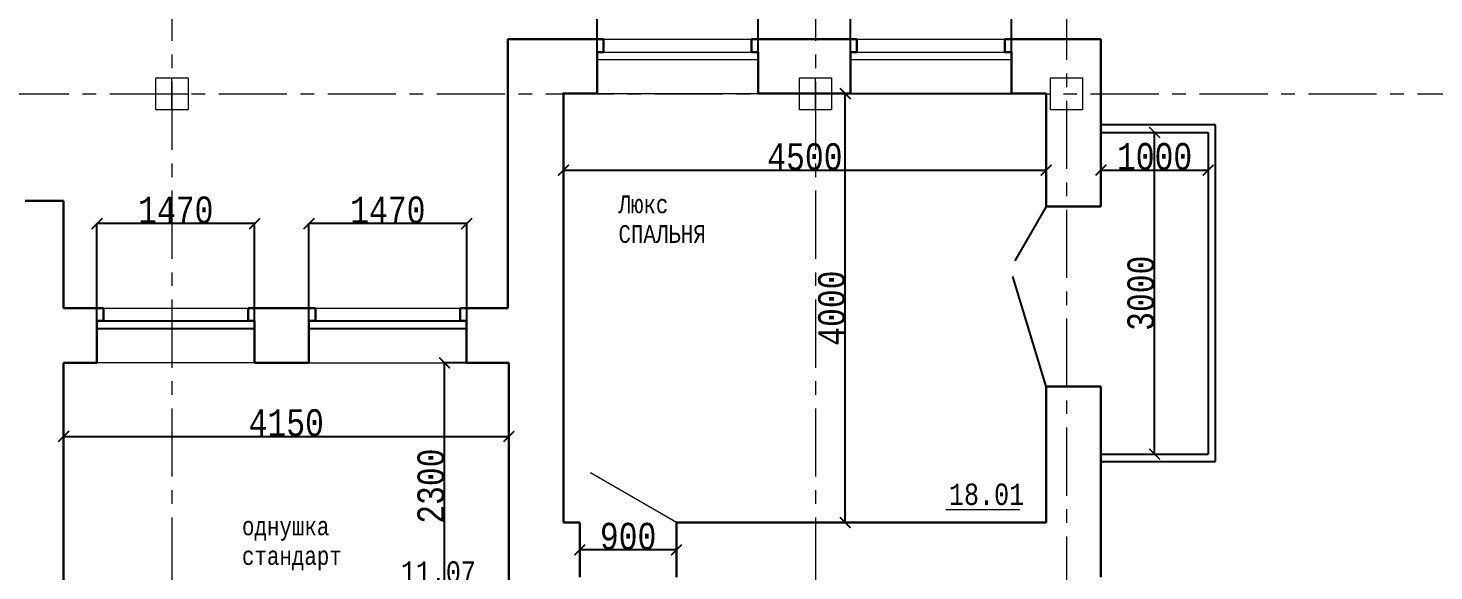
# Model space of a CAD drawing. Header units: millimetres. Extents: x -689206 to 4969298, y -1019800 to 703299.
# Drawn here: x 437186 to 450292, y 576580 to 581643 of the extents above; entities that cross this region are included whole.
import ezdxf

# ---------------------------------------------------------------- set-up
doc = ezdxf.new("R2010")
doc.units = ezdxf.units.MM
doc.linetypes.add('осеваяX2', pattern=[101.6, 63.5, -12.7, 12.7, -12.7])
for name, color, linetype, lineweight in [('б', 231, 'Continuous', 30), ('ОКНА', 250, 'Continuous', 20), ('ПЕРЕГОРОДКИ', 252, 'Continuous', 9), ('РАЗМЕРЫ', 7, 'Continuous', 9), ('стены', 7, 'Continuous', 20)]:
    doc.layers.add(name, color=color, linetype=linetype, lineweight=lineweight)
doc.styles.add('Аннотативный', font='isocteur.ttf', dxfattribs={"width": 0.7, "height": 250})
doc.dimstyles.new('Аннотативный', dxfattribs={"dimscale": 0, "dimtxt": 250, "dimasz": 100, "dimexe": 1.25, "dimexo": 0.625, "dimtad": 1, "dimdec": 0, "dimtxsty": 'Аннотативный', "dimblk": 'ARCHTICK', "dimcen": 2.5, "dimadec": 0, "dimazin": 0, "dimtfac": 1, "dimtdec": 0, "dimtmove": 0, "dimatfit": 3, "dimfxl": 1, "dimarcsym": 0})

# ---------------------------------------------------------------- blocks, each defined once
blk = doc.blocks.new('_ArchTick')
at = {"color": 0, "linetype": 'ByBlock', "const_width": 0.15}
blk.add_lwpolyline([(-0.5, -0.5), (0.5, 0.5)], dxfattribs=at)
blk = doc.blocks.new('*D728')
at = {"layer": 'Defpoints', "color": 0, "lineweight": 20, "transparency": 16777216}
for p in [(441069, 578521), (441668, 578521), (441668, 576221)]:
    blk.add_point(p, dxfattribs=at)
at = {"layer": 'стены', "color": 0, "lineweight": -2, "transparency": 16777216}
for p, q in [((441667, 578521), (441068, 578521)), ((441069, 576221), (441069, 578521)), ((441667, 576221), (441068, 576221))]:
    blk.add_line(p, q, dxfattribs=at)
at = {"layer": 'стены', "color": 0, "lineweight": -2, "transparency": 16777216, "xscale": 100, "yscale": 100, "zscale": 100}
for p, rotation in [((441069, 578521), 90), ((441069, 576221), 270)]:
    blk.add_blockref('_ArchTick', p, dxfattribs=dict(at, rotation=rotation))
at = {"layer": 'стены', "color": 0, "transparency": 16777216, "insert": (440943, 577371), "char_height": 250, "attachment_point": 5, "rotation": 90, "style": 'Аннотативный'}
blk.add_mtext('2300', dxfattribs=at)
blk = doc.blocks.new('*D729')
at = {"layer": 'Defpoints', "color": 0, "lineweight": 20, "transparency": 16777216}
for p in [(441668, 577835), (437518, 577821), (441668, 577821)]:
    blk.add_point(p, dxfattribs=at)
at = {"layer": 'стены', "color": 0, "lineweight": -2, "transparency": 16777216}
for p, q in [((437518, 577821), (437518, 577837)), ((437518, 577835), (441668, 577835)), ((441668, 577821), (441668, 577837))]:
    blk.add_line(p, q, dxfattribs=at)
at = {"layer": 'стены', "color": 0, "lineweight": -2, "transparency": 16777216, "xscale": 100, "yscale": 100, "zscale": 100, "rotation": 180}
blk.add_blockref('_ArchTick', (437518, 577835), dxfattribs=at)
at = {"layer": 'стены', "color": 0, "lineweight": -2, "transparency": 16777216, "xscale": 100, "yscale": 100, "zscale": 100}
blk.add_blockref('_ArchTick', (441668, 577835), dxfattribs=at)
at = {"layer": 'стены', "color": 0, "transparency": 16777216, "insert": (439593, 577961), "char_height": 250, "attachment_point": 5, "style": 'Аннотативный'}
blk.add_mtext('4150', dxfattribs=at)
blk = doc.blocks.new('*D733')
at = {"layer": 'Defpoints', "color": 0, "lineweight": 20, "transparency": 16777216}
for p in [(442178, 580317), (446678, 580317), (446678, 580317)]:
    blk.add_point(p, dxfattribs=at)
at = {"layer": 'стены', "color": 0, "lineweight": -2, "transparency": 16777216}
for p, q in [((442178, 580317), (442178, 580318)), ((442178, 580317), (446678, 580317)), ((446678, 580317), (446678, 580318))]:
    blk.add_line(p, q, dxfattribs=at)
at = {"layer": 'стены', "color": 0, "lineweight": -2, "transparency": 16777216, "xscale": 100, "yscale": 100, "zscale": 100, "rotation": 180}
blk.add_blockref('_ArchTick', (442178, 580317), dxfattribs=at)
at = {"layer": 'стены', "color": 0, "lineweight": -2, "transparency": 16777216, "xscale": 100, "yscale": 100, "zscale": 100}
blk.add_blockref('_ArchTick', (446678, 580317), dxfattribs=at)
at = {"layer": 'стены', "color": 0, "transparency": 16777216, "insert": (444428, 580442), "char_height": 250, "attachment_point": 5, "style": 'Аннотативный'}
blk.add_mtext('4500', dxfattribs=at)
blk = doc.blocks.new('*D734')
at = {"layer": 'Defpoints', "color": 0, "lineweight": 20, "transparency": 16777216}
for p in [(444805, 581031), (446678, 581031), (446678, 577031)]:
    blk.add_point(p, dxfattribs=at)
at = {"layer": 'стены', "color": 0, "lineweight": -2, "transparency": 16777216}
for p, q in [((446677, 581031), (444803, 581031)), ((444805, 577031), (444805, 581031)), ((446677, 577031), (444803, 577031))]:
    blk.add_line(p, q, dxfattribs=at)
at = {"layer": 'стены', "color": 0, "lineweight": -2, "transparency": 16777216, "xscale": 100, "yscale": 100, "zscale": 100}
for p, rotation in [((444805, 581031), 90), ((444805, 577031), 270)]:
    blk.add_blockref('_ArchTick', p, dxfattribs=dict(at, rotation=rotation))
at = {"layer": 'стены', "color": 0, "transparency": 16777216, "insert": (444679, 579031), "char_height": 250, "attachment_point": 5, "rotation": 90, "style": 'Аннотативный'}
blk.add_mtext('4000', dxfattribs=at)
blk = doc.blocks.new('*D774')
at = {"layer": 'Defpoints', "color": 0, "lineweight": 20, "transparency": 16777216}
for p in [(442330, 576776), (442330, 576776), (443230, 576776)]:
    blk.add_point(p, dxfattribs=at)
at = {"layer": 'стены', "color": 0, "lineweight": -2, "transparency": 16777216}
for p, q in [((442330, 576777), (442330, 576778)), ((443230, 576776), (442330, 576776)), ((443230, 576777), (443230, 576778))]:
    blk.add_line(p, q, dxfattribs=at)
at = {"layer": 'стены', "color": 0, "lineweight": -2, "transparency": 16777216, "xscale": 100, "yscale": 100, "zscale": 100, "rotation": 180}
blk.add_blockref('_ArchTick', (442330, 576776), dxfattribs=at)
at = {"layer": 'стены', "color": 0, "lineweight": -2, "transparency": 16777216, "xscale": 100, "yscale": 100, "zscale": 100}
blk.add_blockref('_ArchTick', (443230, 576776), dxfattribs=at)
at = {"layer": 'стены', "color": 0, "transparency": 16777216, "insert": (442780, 576902), "char_height": 250, "attachment_point": 5, "style": 'Аннотативный'}
blk.add_mtext('900', dxfattribs=at)
blk = doc.blocks.new('*D789')
at = {"layer": 'Defpoints', "color": 0, "linetype": 'ByBlock', "lineweight": 20, "transparency": 16777216}
for p in [(447188, 580670), (448188, 580670), (448188, 580318)]:
    blk.add_point(p, dxfattribs=at)
at = {"layer": 'б', "color": 0, "linetype": 'ByBlock', "lineweight": -2, "transparency": 16777216}
for p, q in [((447188, 580670), (447188, 580317)), ((448188, 580670), (448188, 580317)), ((447188, 580318), (448188, 580318))]:
    blk.add_line(p, q, dxfattribs=at)
at = {"layer": 'б', "color": 0, "linetype": 'ByBlock', "lineweight": -2, "transparency": 16777216, "xscale": 100, "yscale": 100, "zscale": 100, "rotation": 180}
blk.add_blockref('_ArchTick', (447188, 580318), dxfattribs=at)
at = {"layer": 'б', "color": 0, "linetype": 'ByBlock', "lineweight": -2, "transparency": 16777216, "xscale": 100, "yscale": 100, "zscale": 100}
blk.add_blockref('_ArchTick', (448188, 580318), dxfattribs=at)
at = {"layer": 'б', "color": 0, "linetype": 'ByBlock', "lineweight": 25, "transparency": 16777216, "insert": (447688, 580444), "char_height": 250, "attachment_point": 5, "style": 'Аннотативный'}
blk.add_mtext('1000', dxfattribs=at)
blk = doc.blocks.new('*D790')
at = {"layer": 'Defpoints', "color": 0, "linetype": 'ByBlock', "lineweight": 20, "transparency": 16777216}
for p in [(447188, 580670), (447688, 580670), (447188, 577670)]:
    blk.add_point(p, dxfattribs=at)
at = {"layer": 'б', "color": 0, "linetype": 'ByBlock', "lineweight": -2, "transparency": 16777216}
for p, q in [((447188, 580670), (447689, 580670)), ((447688, 577670), (447688, 580670)), ((447188, 577670), (447689, 577670))]:
    blk.add_line(p, q, dxfattribs=at)
at = {"layer": 'б', "color": 0, "linetype": 'ByBlock', "lineweight": -2, "transparency": 16777216, "xscale": 100, "yscale": 100, "zscale": 100}
for p, rotation in [((447688, 580670), 90), ((447688, 577670), 270)]:
    blk.add_blockref('_ArchTick', p, dxfattribs=dict(at, rotation=rotation))
at = {"layer": 'б', "color": 0, "linetype": 'ByBlock', "lineweight": 25, "transparency": 16777216, "insert": (447562, 579170), "char_height": 250, "attachment_point": 5, "rotation": 90, "style": 'Аннотативный'}
blk.add_mtext('3000', dxfattribs=at)
blk = doc.blocks.new('*D806')
at = {"layer": 'Defpoints', "color": 0, "linetype": 'ByBlock', "lineweight": 20, "transparency": 16777216}
for p in [(437828, 579819), (437828, 578521), (439298, 578521)]:
    blk.add_point(p, dxfattribs=at)
at = {"layer": 'ПЕРЕГОРОДКИ', "color": 0, "linetype": 'ByBlock', "lineweight": -2, "transparency": 16777216}
for p, q in [((437828, 578522), (437828, 579820)), ((439298, 579819), (437828, 579819)), ((439298, 578522), (439298, 579820))]:
    blk.add_line(p, q, dxfattribs=at)
at = {"layer": 'ПЕРЕГОРОДКИ', "color": 0, "linetype": 'ByBlock', "lineweight": -2, "transparency": 16777216, "xscale": 100, "yscale": 100, "zscale": 100, "rotation": 180}
blk.add_blockref('_ArchTick', (437828, 579819), dxfattribs=at)
at = {"layer": 'ПЕРЕГОРОДКИ', "color": 0, "linetype": 'ByBlock', "lineweight": -2, "transparency": 16777216, "xscale": 100, "yscale": 100, "zscale": 100}
blk.add_blockref('_ArchTick', (439298, 579819), dxfattribs=at)
at = {"layer": 'ПЕРЕГОРОДКИ', "color": 0, "linetype": 'ByBlock', "lineweight": 13, "transparency": 16777216, "insert": (438563, 579945), "char_height": 250, "attachment_point": 5, "style": 'Аннотативный'}
blk.add_mtext('1470', dxfattribs=at)
blk = doc.blocks.new('*D831')
at = {"layer": 'Defpoints', "color": 0, "linetype": 'ByBlock', "lineweight": 20, "transparency": 16777216}
for p in [(439805, 579819), (439805, 578521), (441275, 578521)]:
    blk.add_point(p, dxfattribs=at)
at = {"layer": 'ПЕРЕГОРОДКИ', "color": 0, "linetype": 'ByBlock', "lineweight": -2, "transparency": 16777216}
for p, q in [((439805, 578522), (439805, 579820)), ((441275, 579819), (439805, 579819)), ((441275, 578522), (441275, 579820))]:
    blk.add_line(p, q, dxfattribs=at)
at = {"layer": 'ПЕРЕГОРОДКИ', "color": 0, "linetype": 'ByBlock', "lineweight": -2, "transparency": 16777216, "xscale": 100, "yscale": 100, "zscale": 100, "rotation": 180}
blk.add_blockref('_ArchTick', (439805, 579819), dxfattribs=at)
at = {"layer": 'ПЕРЕГОРОДКИ', "color": 0, "linetype": 'ByBlock', "lineweight": -2, "transparency": 16777216, "xscale": 100, "yscale": 100, "zscale": 100}
blk.add_blockref('_ArchTick', (441275, 579819), dxfattribs=at)
at = {"layer": 'ПЕРЕГОРОДКИ', "color": 0, "linetype": 'ByBlock', "lineweight": 13, "transparency": 16777216, "insert": (440540, 579945), "char_height": 250, "attachment_point": 5, "style": 'Аннотативный'}
blk.add_mtext('1470', dxfattribs=at)
blk = doc.blocks.new('*D832')
at = {"layer": 'Defpoints', "color": 0, "linetype": 'ByBlock', "lineweight": 20, "transparency": 16777216}
for p in [(442492, 582324), (442492, 581031), (443992, 581031)]:
    blk.add_point(p, dxfattribs=at)
at = {"layer": 'ПЕРЕГОРОДКИ', "color": 0, "linetype": 'ByBlock', "lineweight": -2, "transparency": 16777216}
for p, q in [((442492, 581032), (442492, 582325)), ((443992, 582324), (442492, 582324)), ((443992, 581032), (443992, 582325))]:
    blk.add_line(p, q, dxfattribs=at)
at = {"layer": 'ПЕРЕГОРОДКИ', "color": 0, "linetype": 'ByBlock', "lineweight": -2, "transparency": 16777216, "xscale": 100, "yscale": 100, "zscale": 100, "rotation": 180}
blk.add_blockref('_ArchTick', (442492, 582324), dxfattribs=at)
at = {"layer": 'ПЕРЕГОРОДКИ', "color": 0, "linetype": 'ByBlock', "lineweight": -2, "transparency": 16777216, "xscale": 100, "yscale": 100, "zscale": 100}
blk.add_blockref('_ArchTick', (443992, 582324), dxfattribs=at)
at = {"layer": 'ПЕРЕГОРОДКИ', "color": 0, "linetype": 'ByBlock', "lineweight": 13, "transparency": 16777216, "insert": (443242, 582449), "char_height": 250, "attachment_point": 5, "style": 'Аннотативный'}
blk.add_mtext('1500', dxfattribs=at)
blk = doc.blocks.new('*D833')
at = {"layer": 'Defpoints', "color": 0, "linetype": 'ByBlock', "lineweight": 20, "transparency": 16777216}
for p in [(446354, 582324), (444854, 581031), (446354, 581029)]:
    blk.add_point(p, dxfattribs=at)
at = {"layer": 'ПЕРЕГОРОДКИ', "color": 0, "linetype": 'ByBlock', "lineweight": -2, "transparency": 16777216}
for p, q in [((444854, 581032), (444854, 582325)), ((444854, 582324), (446354, 582324)), ((446354, 581030), (446354, 582325))]:
    blk.add_line(p, q, dxfattribs=at)
at = {"layer": 'ПЕРЕГОРОДКИ', "color": 0, "linetype": 'ByBlock', "lineweight": -2, "transparency": 16777216, "xscale": 100, "yscale": 100, "zscale": 100, "rotation": 180}
blk.add_blockref('_ArchTick', (444854, 582324), dxfattribs=at)
at = {"layer": 'ПЕРЕГОРОДКИ', "color": 0, "linetype": 'ByBlock', "lineweight": -2, "transparency": 16777216, "xscale": 100, "yscale": 100, "zscale": 100}
blk.add_blockref('_ArchTick', (446354, 582324), dxfattribs=at)
at = {"layer": 'ПЕРЕГОРОДКИ', "color": 0, "linetype": 'ByBlock', "lineweight": 13, "transparency": 16777216, "insert": (445604, 582449), "char_height": 250, "attachment_point": 5, "style": 'Аннотативный'}
blk.add_mtext('1500', dxfattribs=at)

msp = doc.modelspace()

# ---------------------------------------------------------------- linework, layer by layer
at = {"layer": 'б', "color": 18, "linetype": 'ByBlock', "lineweight": 25, "true_color": 0x000000}
for p, q in [((448257.7, 580740.4), (447187.7, 580740.4)), ((448257.7, 580670.4), (448257.7, 580740.4)), ((447187.7, 580670.4), (448187.7, 580670.4)), ((448187.7, 580670.4), (448187.7, 577670.4)), ((448257.7, 577600.4), (448257.7, 580670.4)), ((446677.7, 579980.2), (446384.9, 579473.1)), ((446677.7, 578300.2), (446368.1, 579326.6)), ((447187.7, 577670.4), (448187.7, 577670.4)), ((447187.7, 577600.4), (448187.7, 577600.4)), ((448187.7, 577600.4), (448257.7, 577600.4))]:
    msp.add_line(p, q, dxfattribs=at)
at = {"layer": 'б', "color": 18, "linetype": 'ByBlock', "lineweight": 30, "true_color": 0x000000}
for p, q in [((446677.7, 579980.2), (447187.7, 579980.2)), ((446677.7, 578300.2), (447187.7, 578300.2))]:
    msp.add_line(p, q, dxfattribs=at)
at = {"layer": 'ОКНА'}
for p, q in [((442551.6, 581419.3), (443931.6, 581419.3)), ((444913.7, 581419.3), (446293.7, 581419.3)), ((442491.6, 581349.3), (443991.6, 581349.3)), ((444853.7, 581349.3), (446353.7, 581349.3))]:
    msp.add_line(p, q, dxfattribs=at)
at = {"layer": 'РАЗМЕРЫ', "lineweight": 30}
for p, q in [((442551.6, 581419.3), (442551.6, 581539.3)), ((442551.6, 581539.3), (442551.6, 581419.3)), ((443931.6, 581419.3), (443931.6, 581539.3)), ((444913.7, 581419.3), (444913.7, 581539.3)), ((444913.7, 581539.3), (444913.7, 581419.3)), ((446293.7, 581419.3), (446293.7, 581539.3)), ((442491.6, 581419.3), (442551.6, 581419.3)), ((443991.6, 581419.3), (443931.6, 581419.3)), ((444853.7, 581419.3), (444913.7, 581419.3)), ((446353.7, 581419.3), (446293.7, 581419.3))]:
    msp.add_line(p, q, dxfattribs=at)
at = {"layer": 'РАЗМЕРЫ'}
for p, q in [((442551.6, 581539.3), (443931.6, 581539.3)), ((444913.7, 581539.3), (446293.7, 581539.3)), ((442491.6, 581031.4), (443991.6, 581031.4)), ((444853.7, 581031.4), (446353.7, 581031.4)), ((437887.9, 579031.3), (439237.9, 579031.3)), ((439864.6, 579031.3), (441214.6, 579031.3)), ((439297.9, 578521.4), (437827.9, 578521.4)), ((439804.6, 578521.4), (441274.6, 578521.4))]:
    msp.add_line(p, q, dxfattribs=at)
at = {"layer": 'РАЗМЕРЫ', "color": 114, "true_color": 0x139b48}
msp.add_line((445741.7, 577152.2), (446431, 577152.2), dxfattribs=at)
at = {"layer": 'стены', "color": 1, "linetype": 'осеваяX2', "lineweight": 15, "ltscale": 10}
for p, q in [((438527.6, 583174.8), (438527.6, 539027.3)), ((444527.6, 583174.8), (444527.6, 538879.3)), ((446867.7, 582996.8), (446867.7, 538701.3)), ((425755.6, 581029.3), (474677.6, 581029.3)), ((444377.6, 581029.3), (444677.6, 581029.3))]:
    msp.add_line(p, q, dxfattribs=at)
at = {"layer": 'стены', "lineweight": 30}
for p, q in [((442551.6, 581539.3), (441659.6, 581539.3)), ((441659.6, 581539.3), (441659.6, 579031.3)), ((444913.7, 581539.3), (443931.6, 581539.3)), ((447187.7, 581539.3), (446293.7, 581539.3)), ((447187.7, 579980.2), (447187.7, 581539.3)), ((442491.6, 581031.4), (442491.6, 581419.3)), ((443991.6, 581031.4), (443991.6, 581419.3)), ((444853.7, 581031.4), (444853.7, 581419.3)), ((446353.7, 581031.4), (446353.7, 581419.3)), ((442169.6, 581031.4), (442491.6, 581031.4)), ((442177.6, 581031.4), (442177.6, 577031.4)), ((443991.6, 581031.4), (444853.7, 581031.4)), ((446353.7, 581031.4), (446677.7, 581031.4)), ((446677.7, 581031.4), (446677.7, 579980.2)), ((437157.6, 580031.4), (437517.6, 580031.4)), ((437517.6, 579031.3), (437517.6, 580031.4)), ((437887.9, 579031.3), (437517.6, 579031.3)), ((437887.9, 578911.3), (437887.9, 579031.3)), ((439864.6, 579031.3), (439237.9, 579031.3)), ((439237.9, 578911.3), (439237.9, 579031.3)), ((439864.6, 578911.3), (439864.6, 579031.3)), ((441659.6, 579031.3), (441214.6, 579031.3)), ((441214.6, 578911.3), (441214.6, 579031.3)), ((437827.9, 578911.3), (437887.9, 578911.3)), ((437827.9, 578911.3), (437827.9, 578521.4)), ((439237.9, 578911.3), (439297.9, 578911.3)), ((439804.6, 578911.3), (439864.6, 578911.3)), ((441214.6, 578911.3), (441274.6, 578911.3)), ((441274.6, 578911.3), (441274.6, 578521.4)), ((437827.9, 578521.4), (437517.6, 578521.4)), ((437517.6, 575221.4), (437517.6, 578521.4)), ((439804.6, 578521.4), (439297.9, 578521.4)), ((441667.6, 578521.4), (441274.6, 578521.4)), ((441667.6, 576221.4), (441667.6, 578521.4)), ((446677.7, 578300.2), (446677.7, 577031.4)), ((447187.7, 576521.4), (447187.7, 578300.2)), ((442177.6, 577031.4), (442329.6, 577031.4)), ((442329.6, 577031.4), (442329.6, 576521.4)), ((443229.7, 577031.4), (446677.7, 577031.4)), ((446677.7, 577031.4), (443229.7, 577031.4)), ((443229.7, 577031.4), (443229.7, 576521.4))]:
    msp.add_line(p, q, dxfattribs=at)
at = {"layer": 'стены'}
for p, q in [((438527.6, 580879.3), (438527.6, 581179.3)), ((444527.6, 580879.3), (444527.6, 581179.3)), ((438377.6, 581029.3), (438677.6, 581029.3)), ((444377.6, 581029.3), (444677.6, 581029.3)), ((446677.7, 581029.3), (446353.7, 581029.3)), ((437667.6, 579031.3), (437887.9, 579031.3)), ((443229.7, 577031.4), (442429, 577493.6)), ((442177.6, 577031.4), (442329.6, 577031.4))]:
    msp.add_line(p, q, dxfattribs=at)
at = {"layer": 'стены', "lineweight": 25}
for p, q in [((437887.9, 578911.3), (439237.9, 578911.3)), ((439864.6, 578911.3), (441214.6, 578911.3)), ((437827.9, 578841.3), (439297.9, 578841.3)), ((439804.6, 578841.3), (441274.6, 578841.3))]:
    msp.add_line(p, q, dxfattribs=at)
at = {"layer": 'стены', "color": 4, "lineweight": 25}
for p, q in [((439297.9, 578911.3), (439297.9, 578521.4)), ((441274.6, 578911.3), (441274.6, 578521.4))]:
    msp.add_line(p, q, dxfattribs=at)
at = {"layer": 'стены', "color": 18, "lineweight": 30, "true_color": 0x000000}
for p, q in [((439297.9, 578911.3), (439297.9, 578521.4)), ((439804.6, 578911.3), (439804.6, 578521.4))]:
    msp.add_line(p, q, dxfattribs=at)
at = {"layer": 'стены', "color": 240, "true_color": 0xed1f24}
for points in [[(438377.6, 581179.3), (438677.6, 581179.3), (438677.6, 580879.3), (438377.6, 580879.3)], [(444377.6, 581179.3), (444677.6, 581179.3), (444677.6, 580879.3), (444377.6, 580879.3)], [(446717.7, 581179.3), (447017.7, 581179.3), (447017.7, 580879.3), (446717.7, 580879.3)]]:
    msp.add_lwpolyline(points, close=True, dxfattribs=at)

# ---------------------------------------------------------------- texts
at = {"char_height": 165.8, "width": 766.271, "attachment_point": 1, "style": 'Аннотативный'}
for s, insert in [('Люкс\\PСПАЛЬНЯ', (442690, 580082)), ('однушка \\Pстандарт', (439180.3, 577078.7))]:
    msp.add_mtext(s, dxfattribs=dict(at, insert=insert))
at = {"layer": 'РАЗМЕРЫ', "color": 114, "true_color": 0x139b48, "char_height": 200, "width": 656.117, "attachment_point": 1, "style": 'Аннотативный'}
for s, insert in [('18.01', (445771, 577395)), ('11.07', (440659.9, 576669.7))]:
    msp.add_mtext(s, dxfattribs=dict(at, insert=insert))

# ---------------------------------------------------------------- dimensions: what is measured, and where the dimension line sits
at = {"layer": 'б', "color": 18, "linetype": 'ByBlock', "lineweight": 25, "true_color": 0x000000}
for p1, p2, distance, picture, middle in [((447187.7, 577670.4), (447187.7, 580670.4), -500, '*D790', (447562.1, 579170.4)), ((447187.7, 580670.4), (448187.7, 580670.4), -352.3, '*D789', (447687.7, 580443.7))]:
    dim = msp.add_aligned_dim(p1=p1, p2=p2, distance=distance, dimstyle='Аннотативный', dxfattribs=at)
    dim.commit()
    dim.dimension.update_dxf_attribs({"geometry": picture, "text_midpoint": middle})
at = {"layer": 'ПЕРЕГОРОДКИ', "color": 18, "linetype": 'ByBlock', "lineweight": 13, "true_color": 0x000000}
for base, p1, p2, picture, middle in [((442491.6, 582323.5), (443991.6, 581031.4), (442491.6, 581031.4), '*D832', (443241.6, 582449.2)), ((446353.7, 582323.5), (444853.7, 581031.4), (446353.7, 581029.3), '*D833', (445603.7, 582449.2)), ((437827.9, 579818.9), (439297.9, 578521.4), (437827.9, 578521.4), '*D806', (438562.9, 579944.5)), ((439804.6, 579818.9), (441274.6, 578521.4), (439804.6, 578521.4), '*D831', (440539.6, 579944.5))]:
    dim = msp.add_linear_dim(base=base, p1=p1, p2=p2, dimstyle='Аннотативный', dxfattribs=at)
    dim.commit()
    dim.dimension.update_dxf_attribs({"geometry": picture, "text_midpoint": middle})
at = {"layer": 'стены'}
for p1, p2, distance, picture, middle in [((446677.7, 577031.4), (446677.7, 581031.4), 1873, '*D734', (444679.1, 579031.4)), ((442177.6, 580316.9), (446677.7, 580316.9), 0, '*D733', (444427.7, 580442.5)), ((441667.6, 576221.4), (441667.6, 578521.4), 598.7, '*D728', (440943.3, 577371.4)), ((437517.6, 577820.6), (441667.6, 577820.6), 14.7, '*D729', (439592.6, 577960.9)), ((443229.7, 576776.4), (442329.6, 576776.4), 0, '*D774', (442779.7, 576902))]:
    dim = msp.add_aligned_dim(p1=p1, p2=p2, distance=distance, dimstyle='Аннотативный', dxfattribs=at)
    dim.commit()
    dim.dimension.update_dxf_attribs({"geometry": picture, "text_midpoint": middle})

doc.saveas('drawing.dxf')
